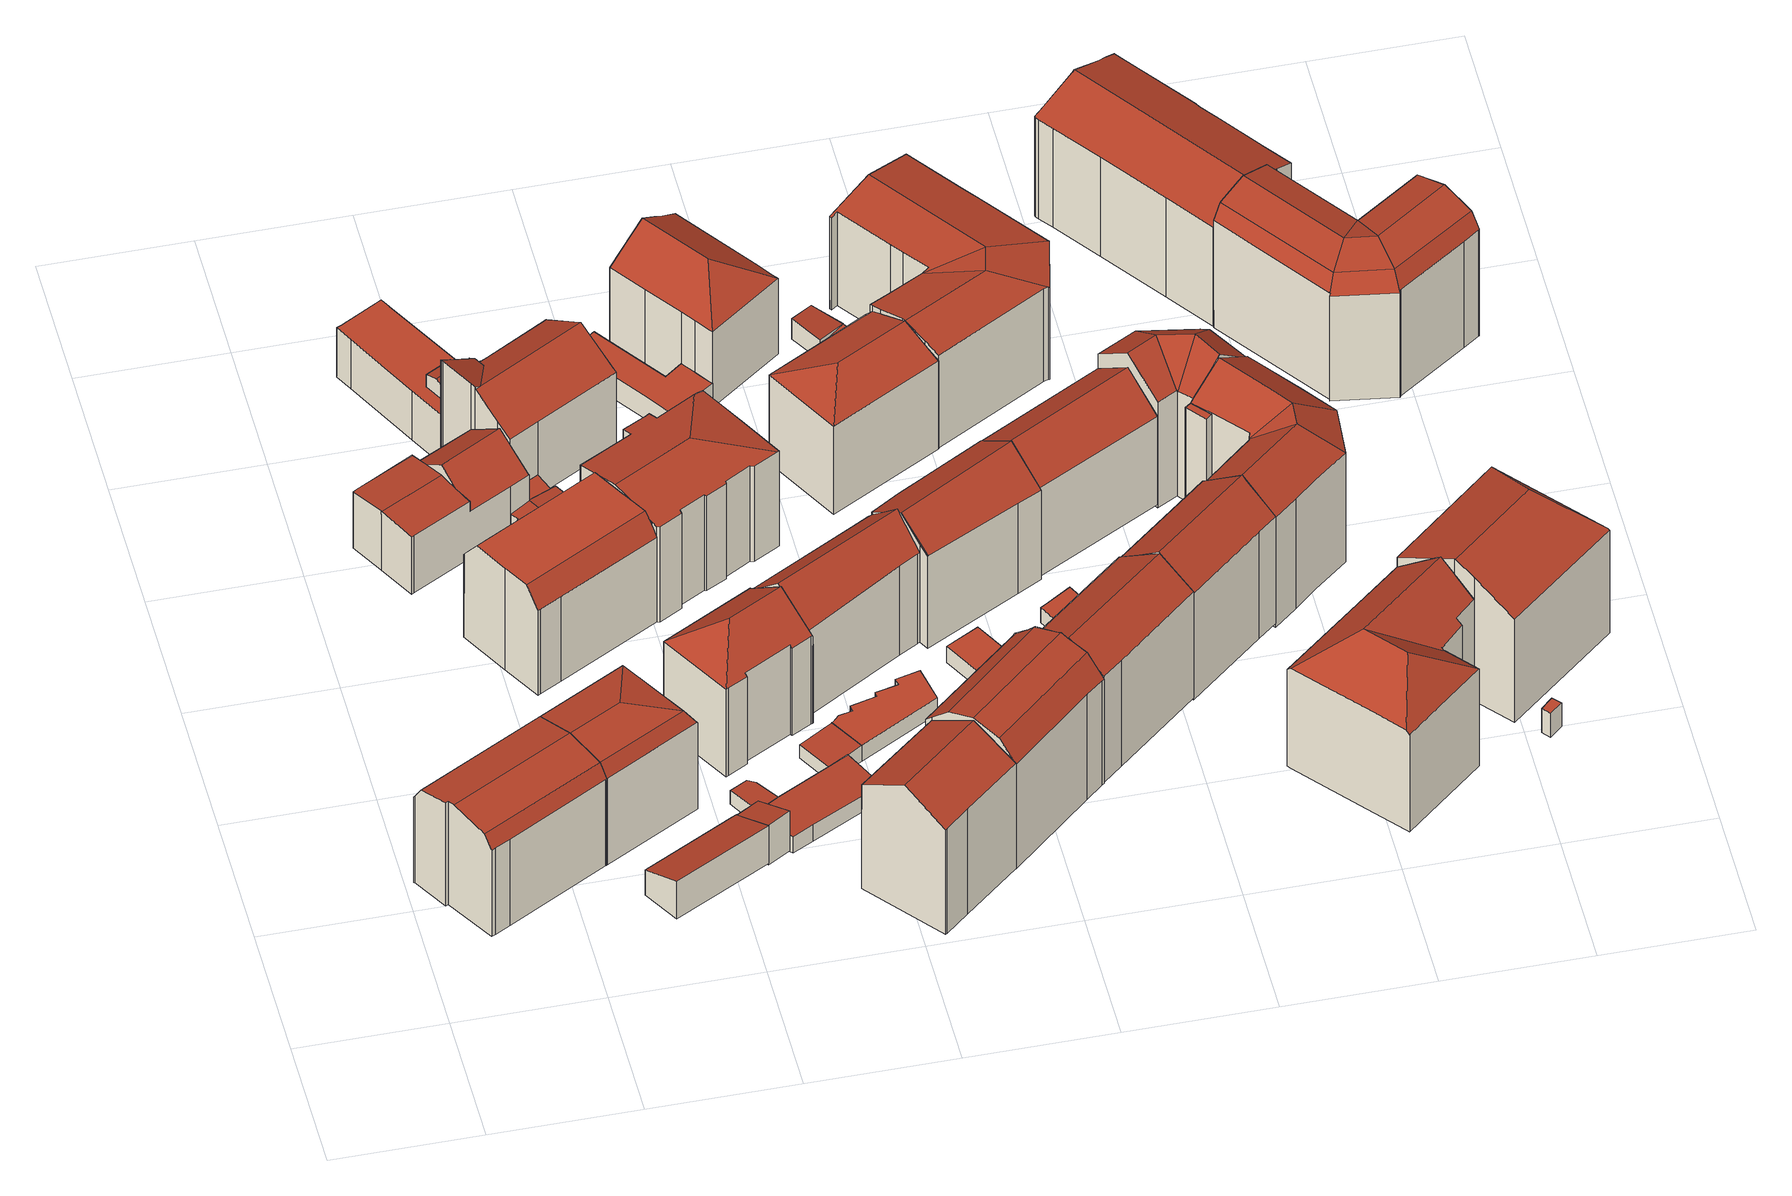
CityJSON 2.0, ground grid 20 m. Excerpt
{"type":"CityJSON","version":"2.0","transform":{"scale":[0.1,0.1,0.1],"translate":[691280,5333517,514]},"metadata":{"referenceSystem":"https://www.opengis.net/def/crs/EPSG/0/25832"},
"CityObjects":{
"building1":{"type":"Building","attributes":{"Gemeindeschluessel":"09162000","HoeheDach":"533.890","HoeheGrund":"515.871","Methode":"2000","NiedrigsteTraufeDesGebaeudes":"530.559","Geometrietyp2DReferenz":"3000","function":"31001_1000","roofType":"3100","measuredHeight":18.02,"storeysAboveGround":5},"geometry":[{"type":"MultiSurface","lod":"2","boundaries":[[[0,1,2,3]],[[4,5,6,7]],[[8,9,10,11]],[[12,13,14,15]],[[16,17,18,19]],[[20,21,22,23]],[[0,3,5,4]],[[24,25,17,16]],[[26,27,28,29,30]],[[31,32,33,34]],[[23,22,13,12]],[[1,26,30,2]],[[35,2,30,36]],[[37,38,6,5,3,2,35]],[[8,39,37,35,36,9]],[[21,40,29,28,33,32,18,17,25,41,14,13,22]],[[10,9,36,30,29,40]],[[19,18,32,31]],[[8,11,20,23,12,15,42,24,16,19,31,34,27,26,1,0,4,7,43,39]],[[15,14,41,42]],[[7,6,38,43]],[[34,33,28,27]],[[20,11,10,40,21]],[[42,41,25,24]],[[43,38,37,39]]],"semantics":{"surfaces":[{"type":"WallSurface"},{"type":"RoofSurface"},{"type":"GroundSurface"}],"values":[0,0,0,0,0,0,0,0,0,0,0,0,1,1,0,1,1,0,2,0,0,0,0,0,0]}}]},
"building2":{"type":"Building","attributes":{"Gemeindeschluessel":"09162000","HoeheDach":"533.919","HoeheGrund":"515.824","Methode":"2000","NiedrigsteTraufeDesGebaeudes":"530.720","Geometrietyp2DReferenz":"3000","function":"31001_1000","roofType":"3200","measuredHeight":18.09,"storeysAboveGround":5},"geometry":[{"type":"MultiSurface","lod":"2","boundaries":[[[44,28,29,45]],[[30,46,45,29]],[[47,48,49,50,51,52,53,54]],[[47,55,3,48]],[[44,56,52,51,28]],[[55,57,58,2,3]],[[55,47,54,59,57]],[[51,50,30,29,28]],[[49,48,3,2]],[[2,58,46,30]],[[50,49,2,30]],[[60,56,44,45,58,57,59]],[[60,59,54,53]],[[56,60,53,52]],[[58,45,46]]],"semantics":{"surfaces":[{"type":"RoofSurface"},{"type":"GroundSurface"},{"type":"WallSurface"}],"values":[0,0,1,2,2,0,2,2,2,0,2,0,2,2,0]}}]},
"building3":{"type":"Building","attributes":{"Gemeindeschluessel":"09162000","HoeheDach":"522.115","HoeheGrund":"515.587","Methode":"2000","NiedrigsteTraufeDesGebaeudes":"519.891","Geometrietyp2DReferenz":"3000","function":"31001_2000","roofType":"2100","measuredHeight":6.53,"storeysAboveGround":1},"geometry":[{"type":"MultiSurface","lod":"2","boundaries":[[[61,62,63,64]],[[63,62,65,66,67,68,69,70]],[[71,65,62,61]],[[72,66,65,71]],[[73,74,75,76,72,71,61,64]],[[73,70,69,74]],[[74,69,68,75]],[[76,67,66,72]],[[75,68,67,76]],[[64,63,70,73]]],"semantics":{"surfaces":[{"type":"WallSurface"},{"type":"RoofSurface"},{"type":"GroundSurface"}],"values":[0,1,0,0,2,0,0,0,0,0]}}]},
"building4":{"type":"Building","attributes":{"Gemeindeschluessel":"09162000","HoeheDach":"528.060","HoeheGrund":"515.853","Methode":"2000","NiedrigsteTraufeDesGebaeudes":"523.969","Geometrietyp2DReferenz":"3000","function":"31001_1000","roofType":"3100","measuredHeight":12.21,"storeysAboveGround":2},"geometry":[{"type":"MultiSurface","lod":"2","boundaries":[[[77,78,79,80]],[[81,82,83,84]],[[82,85,86,87,88,89,83]],[[90,91,92,93]],[[88,94,95,79,78,96,97]],[[89,97,96,98,84,83]],[[99,100,101,102]],[[82,81,103,85]],[[104,105,106]],[[99,102,103,81,84,98,77,80,107,90,93,108]],[[99,108,109,106,105,100]],[[93,92,109,108]],[[107,110,91,90]],[[98,96,78,77]],[[87,104,94,88]],[[103,102,101,86,85]],[[97,89,88]],[[107,80,79,95,110]],[[101,100,105,104,87,86]],[[104,106,109,92,91,110,95,94]]],"semantics":{"surfaces":[{"type":"WallSurface"},{"type":"RoofSurface"},{"type":"GroundSurface"}],"values":[0,0,1,0,1,0,0,0,0,2,0,0,0,0,0,0,0,0,1,1]}}]},
"building5":{"type":"Building","attributes":{"Gemeindeschluessel":"09162000","HoeheDach":"533.290","HoeheGrund":"515.757","Methode":"2000","NiedrigsteTraufeDesGebaeudes":"530.124","Geometrietyp2DReferenz":"3000","function":"31001_1000","roofType":"9999","measuredHeight":17.53,"storeysAboveGround":4},"geometry":[{"type":"MultiSurface","lod":"2","boundaries":[[[111,112,113,114]],[[115,116,117,118]],[[119,120,121,122]],[[123,124,125,126]],[[117,116,127,128,129,130,131]],[[114,113,132,133]],[[134,133,132,135,136]],[[137,118,117,131,138]],[[139,127,116,115]],[[126,125,112,111]],[[138,131,130,136,135,140]],[[141,142,124,123]],[[137,143,121,120,141,123,126,111,114,133,134,144,145,139,115,118]],[[119,122,146,140,135,132,113,112,125,124,142]],[[145,128,127,139]],[[144,134,136,130,129]],[[143,146,122,121]],[[144,129,128,145]],[[120,119,142,141]],[[146,143,137,138,140]]],"semantics":{"surfaces":[{"type":"WallSurface"},{"type":"RoofSurface"},{"type":"GroundSurface"}],"values":[0,0,0,0,1,0,0,0,0,0,1,0,2,1,0,0,0,0,0,0]}}]},
"building6":{"type":"Building","attributes":{"Gemeindeschluessel":"09162000","HoeheDach":"522.176","HoeheGrund":"515.279","Methode":"2000","NiedrigsteTraufeDesGebaeudes":"519.914","Geometrietyp2DReferenz":"3000","function":"31001_2000","roofType":"2100","measuredHeight":6.9,"storeysAboveGround":1},"geometry":[{"type":"MultiSurface","lod":"2","boundaries":[[[147,148,65,149]],[[65,148,150,151,66]],[[152,66,151,153]],[[153,151,150,154]],[[154,150,148,147]],[[152,153,154,147,149]],[[149,65,66,152]]],"semantics":{"surfaces":[{"type":"WallSurface"},{"type":"RoofSurface"},{"type":"GroundSurface"}],"values":[0,1,0,0,0,2,0]}}]},
"building7":{"type":"Building","attributes":{"Gemeindeschluessel":"09162000","HoeheDach":"525.490","HoeheGrund":"514.185","Methode":"2000","NiedrigsteTraufeDesGebaeudes":"522.680","Geometrietyp2DReferenz":"3000","function":"31001_9998","roofType":"1000","measuredHeight":11.3,"storeysAboveGround":2},"geometry":[{"type":"MultiSurface","lod":"2","boundaries":[[[155,156,157,158]],[[159,160,161,162]],[[163,164,156,155]],[[157,165,166,158]],[[167,168,169,170]],[[171,172,173,174]],[[157,156,164,171,174,159,162,175,176,177,168,167,178,179,180,181,165]],[[179,178,182,183]],[[159,174,173,184,160]],[[175,162,161,185,186]],[[163,187,188,172,171,164]],[[169,168,177,189]],[[190,181,180,191]],[[177,176,192,189]],[[182,178,167,170]],[[187,192,176,175,186,188]],[[184,185,161,160]],[[192,187,163,155,158,166,190,191,183,182,170,169,189]],[[173,172,188,186,185,184]],[[166,165,181,190]],[[191,180,179,183]]],"semantics":{"surfaces":[{"type":"WallSurface"},{"type":"RoofSurface"},{"type":"GroundSurface"}],"values":[0,0,0,0,0,0,1,0,0,0,0,0,0,0,0,0,1,2,1,0,0]}}]},
"building8":{"type":"Building","attributes":{"Gemeindeschluessel":"09162000","HoeheDach":"518.336","HoeheGrund":"515.635","Methode":"2000","NiedrigsteTraufeDesGebaeudes":"517.875","Geometrietyp2DReferenz":"3000","function":"31001_2463","roofType":"1000","measuredHeight":2.7,"storeysAboveGround":1},"geometry":[{"type":"MultiSurface","lod":"2","boundaries":[[[193,194,195,196,197]],[[198,197,196,199]],[[198,199,200,201,202]],[[200,195,194,201]],[[202,193,197,198]],[[199,196,195,200]],[[201,194,193,202]]],"semantics":{"surfaces":[{"type":"RoofSurface"},{"type":"WallSurface"},{"type":"GroundSurface"}],"values":[0,1,2,1,1,1,1]}}]},
"building9":{"type":"Building","attributes":{"Gemeindeschluessel":"09162000","HoeheDach":"519.553","HoeheGrund":"515.880","Methode":"1000","NiedrigsteTraufeDesGebaeudes":"519.066","Geometrietyp2DReferenz":"3000","function":"31001_2000","roofType":"1000","measuredHeight":3.67},"geometry":[{"type":"MultiSurface","lod":"2","boundaries":[[[203,204,205,206,207,208,209,210,211,212,213,214]],[[215,209,208,216]],[[217,211,210,218]],[[219,205,204,220]],[[93,213,212,221]],[[108,93,221,217,218,215,216,222,223,219,220,224]],[[216,208,207,222]],[[108,214,213,93]],[[222,207,206,223]],[[218,210,209,215]],[[223,206,205,219]],[[220,204,203,224]],[[221,212,211,217]],[[224,203,214,108]]],"semantics":{"surfaces":[{"type":"RoofSurface"},{"type":"WallSurface"},{"type":"GroundSurface"}],"values":[0,1,1,1,1,2,1,1,1,1,1,1,1,1]}}]},
"building10":{"type":"Building","attributes":{"Gemeindeschluessel":"09162000","HoeheDach":"518.525","HoeheGrund":"516.100","Methode":"2000","NiedrigsteTraufeDesGebaeudes":"517.534","Geometrietyp2DReferenz":"3000","function":"31001_2000","roofType":"2100","measuredHeight":2.42},"geometry":[{"type":"MultiSurface","lod":"2","boundaries":[[[225,226,227,228]],[[229,230,231,232]],[[229,228,227,230]],[[232,225,228,229]],[[231,226,225,232]],[[230,227,226,231]]],"semantics":{"surfaces":[{"type":"RoofSurface"},{"type":"GroundSurface"},{"type":"WallSurface"}],"values":[0,1,2,2,2,2]}}]},
"building11":{"type":"Building","attributes":{"Gemeindeschluessel":"09162000","HoeheDach":"519.497","HoeheGrund":"515.970","Methode":"1000","NiedrigsteTraufeDesGebaeudes":"519.026","Geometrietyp2DReferenz":"3000","function":"31001_9998","roofType":"1000","measuredHeight":3.53,"storeysAboveGround":1},"geometry":[{"type":"MultiSurface","lod":"2","boundaries":[[[233,234,235,236,237]],[[233,238,239,234]],[[240,237,236,241]],[[239,238,240,241,242]],[[233,237,240,238]],[[242,241,236,235]],[[234,239,242,235]]],"semantics":{"surfaces":[{"type":"GroundSurface"},{"type":"WallSurface"},{"type":"RoofSurface"}],"values":[0,1,1,2,1,1,1]}}]},
"building12":{"type":"Building","attributes":{"Gemeindeschluessel":"09162000","HoeheDach":"535.191","HoeheGrund":"515.702","Methode":"1000","NiedrigsteTraufeDesGebaeudes":"530.772","Geometrietyp2DReferenz":"3000","function":"31001_1000","roofType":"3200","measuredHeight":19.49,"storeysAboveGround":5},"geometry":[{"type":"MultiSurface","lod":"2","boundaries":[[[243,244,245,246,247]],[[243,248,249,250,251,252,253,254,255,256,244]],[[243,247,257,248]],[[258,259,260]],[[248,257,261,249]],[[252,262,263,253]],[[259,246,245,264,260]],[[254,258,260,255]],[[250,265,266,251]],[[251,266,262,252]],[[255,260,264,256]],[[256,264,245,244]],[[263,262,266,265,261,257,247,246,259,258]],[[253,263,258,254]],[[249,261,265,250]]],"semantics":{"surfaces":[{"type":"WallSurface"},{"type":"GroundSurface"},{"type":"RoofSurface"}],"values":[0,1,0,2,0,0,2,0,0,0,0,0,2,0,0]}}]},
"building13":{"type":"Building","attributes":{"Gemeindeschluessel":"09162000","HoeheDach":"518.317","HoeheGrund":"515.229","Methode":"2000","NiedrigsteTraufeDesGebaeudes":"517.936","Geometrietyp2DReferenz":"3000","function":"31001_2463","roofType":"1000","measuredHeight":3.09,"storeysAboveGround":1},"geometry":[{"type":"MultiSurface","lod":"2","boundaries":[[[267,194,268,269]],[[270,193,194,267]],[[269,268,271,272]],[[273,274,275,276,271,268,194,193]],[[277,275,274,278]],[[279,273,193,270]],[[278,274,273,279]],[[270,267,269,272,280,277,278,279]],[[280,276,275,277]],[[272,271,276,280]]],"semantics":{"surfaces":[{"type":"WallSurface"},{"type":"RoofSurface"},{"type":"GroundSurface"}],"values":[0,0,0,1,0,0,0,2,0,0]}}]},
"building14":{"type":"Building","attributes":{"Gemeindeschluessel":"09162000","HoeheDach":"532.101","HoeheGrund":"514.835","Methode":"2000","NiedrigsteTraufeDesGebaeudes":"522.660","Geometrietyp2DReferenz":"3000","function":"31001_9998","roofType":"3100","measuredHeight":17.27,"storeysAboveGround":3},"geometry":[{"type":"MultiSurface","lod":"2","boundaries":[[[281,282,283,284]],[[285,286,287,288,289,290,291]],[[292,288,293,294,295,296,297,298,299,300,301]],[[302,298,297,303]],[[303,297,296,304]],[[305,306,307,308,309,302,303,304,310,311,281,284,312,313,314,315]],[[285,291,305,315]],[[314,286,285,315]],[[309,299,298,302]],[[314,313,316,287,286]],[[307,301,300,308]],[[176,311,310,317]],[[281,311,176,318,319,282]],[[305,291,290,306]],[[176,317,320,321,318]],[[292,289,288]],[[308,300,299,309]],[[284,283,322,312]],[[287,316,322,283,282,319,323,293,288]],[[307,306,290,289,292,301]],[[323,294,293]],[[312,322,316,313]],[[310,304,296,295,320,317]],[[320,295,294,323,321]],[[321,323,319,318]]],"semantics":{"surfaces":[{"type":"WallSurface"},{"type":"RoofSurface"},{"type":"GroundSurface"}],"values":[0,1,1,0,0,2,0,0,0,0,0,0,0,0,1,0,0,0,1,0,0,0,0,0,0]}}]},
"building15":{"type":"Building","attributes":{"Gemeindeschluessel":"09162000","HoeheDach":"518.406","HoeheGrund":"515.650","Methode":"2000","NiedrigsteTraufeDesGebaeudes":"517.915","Geometrietyp2DReferenz":"3000","function":"31001_2463","roofType":"1000","measuredHeight":2.76},"geometry":[{"type":"MultiSurface","lod":"2","boundaries":[[[324,325,326,327,328,329]],[[325,330,331,326]],[[326,331,332,327]],[[327,332,333,328]],[[328,333,334,329]],[[329,334,335,324]],[[334,333,332,331,330,335]],[[324,335,330,325]]],"semantics":{"surfaces":[{"type":"GroundSurface"},{"type":"WallSurface"},{"type":"RoofSurface"}],"values":[0,1,1,1,1,1,2,1]}}]},
"building16":{"type":"Building","attributes":{"Gemeindeschluessel":"09162000","HoeheDach":"537.490","HoeheGrund":"515.724","Methode":"2000","NiedrigsteTraufeDesGebaeudes":"533.693","Geometrietyp2DReferenz":"3000","function":"31001_1000","roofType":"3100","measuredHeight":21.77,"storeysAboveGround":6},"geometry":[{"type":"MultiSurface","lod":"2","boundaries":[[[336,337,338,339,340]],[[341,342,343,344]],[[336,340,345,346]],[[342,347,337,336,346,348,349,343]],[[342,341,350,347]],[[347,350,338,337]],[[344,343,349,351,352]],[[341,344,352,339,338,350]],[[345,351,349,348,346]],[[345,340,339,352,351]]],"semantics":{"surfaces":[{"type":"WallSurface"},{"type":"GroundSurface"},{"type":"RoofSurface"}],"values":[0,0,0,1,0,0,0,2,0,2]}}]},
"building17":{"type":"Building","attributes":{"Gemeindeschluessel":"09162000","HoeheDach":"533.984","HoeheGrund":"515.830","Methode":"1000","NiedrigsteTraufeDesGebaeudes":"532.133","Geometrietyp2DReferenz":"3000","function":"31001_9998","roofType":"3200","measuredHeight":18.15,"storeysAboveGround":4},"geometry":[{"type":"MultiSurface","lod":"2","boundaries":[[[353,354,355,356]],[[357,358,359,360]],[[145,361,362,144]],[[363,134,364,365,366,133]],[[367,368,369,370,371,372,373,374,375,376,145,144,134,363,133,377,357,360,378,353,356,379,380,381,382,383,384,385]],[[144,362,364,134]],[[377,386,358,357]],[[133,366,386,377]],[[356,355,387,379]],[[374,388,389,375]],[[368,390,391,369]],[[392,393,394,383,382,381]],[[373,395,388,374]],[[366,365,396,397,387,355,354,398,359,358,386]],[[371,399,400,372]],[[387,397,392,381,380,379]],[[370,401,399,371]],[[375,389,402,376]],[[376,402,361,145]],[[368,367,385,403,404,390]],[[372,400,395,373]],[[360,359,398,378]],[[364,362,361,402,389,388,395,400,399,401,391,390,404,396,365]],[[378,398,354,353]],[[369,391,401,370]],[[404,403,405,394,393,392,397,396]],[[405,403,385,384,383,394]]],"semantics":{"surfaces":[{"type":"WallSurface"},{"type":"GroundSurface"},{"type":"RoofSurface"}],"values":[0,0,0,0,1,0,0,0,0,0,0,0,0,2,0,0,0,0,0,0,0,0,2,0,0,2,0]}}]},
"building18":{"type":"Building","attributes":{"Gemeindeschluessel":"09162000","HoeheDach":"519.350","HoeheGrund":"515.830","Methode":"2000","NiedrigsteTraufeDesGebaeudes":"518.209","Geometrietyp2DReferenz":"3000","function":"31001_2000","roofType":"2100","measuredHeight":3.52},"geometry":[{"type":"MultiSurface","lod":"2","boundaries":[[[379,406,407,356]],[[408,409,410,411]],[[381,412,406,379]],[[413,407,406,412,410,409]],[[408,411,381,379,356,353]],[[411,410,412,381]],[[353,413,409,408]],[[356,407,413,353]]],"semantics":{"surfaces":[{"type":"WallSurface"},{"type":"RoofSurface"},{"type":"GroundSurface"}],"values":[0,0,0,1,2,0,0,0]}}]},
"building19":{"type":"Building","attributes":{"Gemeindeschluessel":"09162000","HoeheDach":"518.410","HoeheGrund":"515.635","Methode":"2000","NiedrigsteTraufeDesGebaeudes":"518.410","Geometrietyp2DReferenz":"3000","function":"31001_2000","roofType":"1000","measuredHeight":2.77},"geometry":[{"type":"MultiSurface","lod":"2","boundaries":[[[332,414,415,416,417,418,419,420,421,422,423,331]],[[424,414,332,327]],[[425,423,422,426]],[[427,417,416,428]],[[429,420,419,430]],[[431,421,420,429]],[[430,419,418,432]],[[326,425,426,431,429,430,432,427,428,433,424,327]],[[432,418,417,427]],[[326,331,423,425]],[[426,422,421,431]],[[433,415,414,424]],[[327,332,331,326]],[[428,416,415,433]]],"semantics":{"surfaces":[{"type":"RoofSurface"},{"type":"WallSurface"},{"type":"GroundSurface"}],"values":[0,1,1,1,1,1,1,2,1,1,1,1,1,1]}}]},
"building20":{"type":"Building","attributes":{"Gemeindeschluessel":"09162000","HoeheDach":"535.322","HoeheGrund":"515.736","Methode":"2000","NiedrigsteTraufeDesGebaeudes":"529.277","Geometrietyp2DReferenz":"3000","function":"31001_1000","roofType":"3100","measuredHeight":19.59,"storeysAboveGround":5},"geometry":[{"type":"MultiSurface","lod":"2","boundaries":[[[434,435,243,244,256,436,437,438,439,440,441,442]],[[443,444,445,446,447,448,449,450]],[[441,451,452,442]],[[438,446,445,439]],[[435,453,454,243]],[[436,448,447,437]],[[455,452,451,456,444,443,454,453]],[[256,449,448,436]],[[455,434,442,452]],[[443,450,244,243,454]],[[440,456,451,441]],[[440,439,445,444,456]],[[434,455,453,435]],[[437,447,446,438]],[[244,450,449,256]]],"semantics":{"surfaces":[{"type":"GroundSurface"},{"type":"RoofSurface"},{"type":"WallSurface"}],"values":[0,1,2,2,2,2,1,2,2,2,2,2,2,2,2]}}]},
"building21":{"type":"Building","attributes":{"Gemeindeschluessel":"09162000","HoeheDach":"519.821","HoeheGrund":"515.870","Methode":"1000","NiedrigsteTraufeDesGebaeudes":"519.821","Geometrietyp2DReferenz":"3000","function":"31001_2000","roofType":"1000","measuredHeight":3.95},"geometry":[{"type":"MultiSurface","lod":"2","boundaries":[[[457,458,459,460,461,462]],[[463,464,465,466]],[[467,468,463,466]],[[469,470,471,472,467,466,465,473,461,460,459]],[[470,469,459,458,474,475]],[[471,470,475,476,477,472]],[[476,475,474,458,457,462,478,464,463,468,477]],[[472,477,468,467]],[[478,462,461,473,465,464]]],"semantics":{"surfaces":[{"type":"WallSurface"},{"type":"GroundSurface"},{"type":"RoofSurface"}],"values":[0,0,0,1,0,0,2,0,0]}}]},
"building22":{"type":"Building","attributes":{"Gemeindeschluessel":"09162000","HoeheDach":"537.863","HoeheGrund":"515.578","Methode":"2000","NiedrigsteTraufeDesGebaeudes":"533.325","Geometrietyp2DReferenz":"3000","function":"31001_1000","roofType":"3100","measuredHeight":22.29,"storeysAboveGround":6},"geometry":[{"type":"MultiSurface","lod":"2","boundaries":[[[479,480,481,482]],[[483,484,485,486]],[[487,488,489,490,491]],[[492,493,494,490,489]],[[495,496,497,498]],[[480,499,500,495,498,493,492,501,483,486,502,481]],[[486,485,503,502]],[[493,498,497,504,494]],[[500,505,496,495]],[[501,506,484,483]],[[491,490,494,504,507]],[[508,499,480,479]],[[499,508,505,500]],[[502,503,487,491,507,482,481]],[[508,479,482,507,504,497,496,505]],[[503,485,484,506,488,487]],[[501,492,489,488,506]]],"semantics":{"surfaces":[{"type":"WallSurface"},{"type":"RoofSurface"},{"type":"GroundSurface"}],"values":[0,0,1,0,0,2,0,0,0,0,1,0,0,0,1,1,0]}}]},
"building23":{"type":"Building","attributes":{"Gemeindeschluessel":"09162000","HoeheDach":"532.561","HoeheGrund":"515.710","Methode":"1000","NiedrigsteTraufeDesGebaeudes":"528.729","Geometrietyp2DReferenz":"3000","function":"31001_9998","roofType":"3200","measuredHeight":16.85,"storeysAboveGround":3},"geometry":[{"type":"MultiSurface","lod":"2","boundaries":[[[509,510,511,512,513,514,515,516]],[[517,513,512,518]],[[519,520,521,522]],[[523,524,520,519]],[[522,521,525,526]],[[527,528,529,530,531,532]],[[533,514,513,517]],[[528,527,532,523,519,522,526,534,535,533,517,518,536,537]],[[518,512,511,536]],[[532,531,524,523]],[[525,516,515,535,534,526]],[[510,509,529]],[[520,524,531,530,529,509,516,525,521]],[[537,510,529,528]],[[535,515,514,533]],[[536,511,510,537]]],"semantics":{"surfaces":[{"type":"RoofSurface"},{"type":"WallSurface"},{"type":"GroundSurface"}],"values":[0,1,1,1,1,1,1,2,1,1,1,0,0,1,1,1]}}]},
"building24":{"type":"Building","attributes":{"Gemeindeschluessel":"09162000","HoeheDach":"518.484","HoeheGrund":"515.710","Methode":"1000","NiedrigsteTraufeDesGebaeudes":"518.484","Geometrietyp2DReferenz":"3000","function":"31001_2000","roofType":"1000","measuredHeight":2.77},"geometry":[{"type":"MultiSurface","lod":"2","boundaries":[[[538,539,540,541]],[[539,542,543,540]],[[544,543,542,545]],[[541,540,543,544]],[[545,542,539,538]],[[541,544,545,538]]],"semantics":{"surfaces":[{"type":"WallSurface"},{"type":"RoofSurface"},{"type":"GroundSurface"}],"values":[0,1,0,0,0,2]}}]},
"building25":{"type":"Building","attributes":{"Gemeindeschluessel":"09162000","HoeheDach":"535.341","HoeheGrund":"515.738","Methode":"2000","NiedrigsteTraufeDesGebaeudes":"530.723","Geometrietyp2DReferenz":"3000","function":"31001_1000","roofType":"3100","measuredHeight":19.6,"storeysAboveGround":5},"geometry":[{"type":"MultiSurface","lod":"2","boundaries":[[[546,547,548,549]],[[550,440,439,551,546,549,552,553,554,555,556]],[[439,557,558,551]],[[439,440,559,560,557]],[[552,561,562,553]],[[555,563,564,556]],[[560,565,562,561,548,547,558,557]],[[549,548,561,552]],[[559,566,567,560]],[[550,566,559,440]],[[550,556,564,567,566]],[[554,568,563,555]],[[554,553,562,565,568]],[[567,564,563,568,565,560]],[[551,558,547,546]]],"semantics":{"surfaces":[{"type":"WallSurface"},{"type":"GroundSurface"},{"type":"RoofSurface"}],"values":[0,1,0,0,0,0,2,0,2,0,0,0,0,2,0]}}]},
"building26":{"type":"Building","attributes":{"Gemeindeschluessel":"09162000","HoeheDach":"533.361","HoeheGrund":"515.570","Methode":"1000","NiedrigsteTraufeDesGebaeudes":"530.828","Geometrietyp2DReferenz":"3000","function":"31001_9998","roofType":"3200","measuredHeight":17.79,"storeysAboveGround":4},"geometry":[{"type":"MultiSurface","lod":"2","boundaries":[[[569,570,571,572,573,574]],[[575,576,574,573]],[[571,570,577,578]],[[579,580,581]],[[582,583,584,585]],[[586,587,582,585,575,573,572,571,578]],[[580,569,574,576,584,583,581]],[[587,581,583,582]],[[577,570,569,580,579]],[[586,579,581,587]],[[586,578,577,579]],[[585,584,576,575]]],"semantics":{"surfaces":[{"type":"WallSurface"},{"type":"RoofSurface"},{"type":"GroundSurface"}],"values":[0,0,0,1,0,2,1,0,1,0,0,0]}}]},
"building27":{"type":"Building","attributes":{"Gemeindeschluessel":"09162000","HoeheDach":"537.694","HoeheGrund":"515.800","Methode":"2000","NiedrigsteTraufeDesGebaeudes":"533.536","Geometrietyp2DReferenz":"3000","function":"31001_1000","roofType":"3100","measuredHeight":21.89,"storeysAboveGround":6},"geometry":[{"type":"MultiSurface","lod":"2","boundaries":[[[588,589,590,591]],[[592,593,594,595,596,588,591,597,598,599,600,601]],[[602,603,604,601,600,599,598,605]],[[594,593,606,607,608,595]],[[596,609,589,588]],[[592,610,606,593]],[[606,610,604,603,607]],[[609,608,607,603,602,605,611,590,589]],[[590,611,605,598,597,591]],[[601,604,610,592]],[[595,608,609,596]]],"semantics":{"surfaces":[{"type":"WallSurface"},{"type":"GroundSurface"},{"type":"RoofSurface"}],"values":[0,1,0,0,0,0,2,2,0,0,0]}}]},
"building28":{"type":"Building","attributes":{"Gemeindeschluessel":"09162000","HoeheDach":"519.311","HoeheGrund":"515.820","Methode":"2000","NiedrigsteTraufeDesGebaeudes":"518.407","Geometrietyp2DReferenz":"3000","function":"31001_2000","roofType":"1000","measuredHeight":3.49},"geometry":[{"type":"MultiSurface","lod":"2","boundaries":[[[612,613,614,615,616,617,618,619]],[[620,621,622,623,624,625,626,627,628,629,630]],[[628,631,618,629]],[[627,632,631,628]],[[630,617,616,620]],[[615,614,622,621,620,616]],[[633,618,631,632,634]],[[626,634,632,627]],[[629,618,617,630]],[[622,614,613,623]],[[625,624,623,613,612,619,633,634,626]],[[618,633,619]]],"semantics":{"surfaces":[{"type":"RoofSurface"},{"type":"GroundSurface"},{"type":"WallSurface"}],"values":[0,1,2,2,2,2,0,2,2,2,2,2]}}]},
"building29":{"type":"Building","attributes":{"Gemeindeschluessel":"09162000","HoeheDach":"518.411","HoeheGrund":"515.750","Methode":"1000","NiedrigsteTraufeDesGebaeudes":"518.411","Geometrietyp2DReferenz":"3000","function":"31001_2000","roofType":"1000","measuredHeight":2.66},"geometry":[{"type":"MultiSurface","lod":"2","boundaries":[[[635,636,637,638]],[[639,640,636,635]],[[638,641,642,643,639,635]],[[644,645,640,639,643,642]],[[646,637,636,640,645,644]],[[641,646,644,642]],[[638,637,646,641]]],"semantics":{"surfaces":[{"type":"WallSurface"},{"type":"GroundSurface"},{"type":"RoofSurface"}],"values":[0,0,1,0,2,0,0]}}]},
"building30":{"type":"Building","attributes":{"Gemeindeschluessel":"09162000","HoeheDach":"518.143","HoeheGrund":"515.750","Methode":"1000","NiedrigsteTraufeDesGebaeudes":"518.143","Geometrietyp2DReferenz":"3000","function":"51009_1610","roofType":"1000","measuredHeight":2.39},"geometry":[{"type":"MultiSurface","lod":"2","boundaries":[[[647,648,638,635,649,650,651]],[[652,653,651,650,649,654]],[[655,656,653,652,654,657,658]],[[638,658,657,635]],[[648,655,658,638]],[[635,657,654,649]],[[648,647,651,653,656,655]]],"semantics":{"surfaces":[{"type":"GroundSurface"},{"type":"WallSurface"},{"type":"RoofSurface"}],"values":[0,1,2,1,1,1,1]}}]},
"building31":{"type":"Building","attributes":{"Gemeindeschluessel":"09162000","HoeheDach":"535.289","HoeheGrund":"515.777","Methode":"2000","NiedrigsteTraufeDesGebaeudes":"530.845","Geometrietyp2DReferenz":"3000","function":"31001_1000","roofType":"3100","measuredHeight":19.51,"storeysAboveGround":5},"geometry":[{"type":"MultiSurface","lod":"2","boundaries":[[[659,660,661,662]],[[663,662,661,664]],[[664,661,660,665,666]],[[667,668,659,662,663]],[[666,665,668,667]],[[668,665,660,659]],[[664,666,667,663]]],"semantics":{"surfaces":[{"type":"RoofSurface"},{"type":"WallSurface"},{"type":"GroundSurface"}],"values":[0,1,1,1,1,0,2]}}]},
"building32":{"type":"Building","attributes":{"Gemeindeschluessel":"09162000","HoeheDach":"533.539","HoeheGrund":"515.753","Methode":"1000","NiedrigsteTraufeDesGebaeudes":"531.691","Geometrietyp2DReferenz":"3000","function":"31001_9998","roofType":"3100","measuredHeight":17.79,"storeysAboveGround":4},"geometry":[{"type":"MultiSurface","lod":"2","boundaries":[[[669,670,671,672,673,674,675,676]],[[677,678,679,680]],[[669,676,623,681]],[[682,679,678,683,673,672,684]],[[685,686,687,688,674,689,690,691,692]],[[682,693,680,679]],[[683,694,695,689,673]],[[696,692,691,697]],[[698,695,694,699]],[[685,692,696,700]],[[677,680,693,701,702,703,681,623,622,704,705,706,700,696,697,707,708,709,710,711,698,699]],[[711,712,695,698]],[[704,622,675,674,688]],[[708,713,714,709]],[[709,714,715,710]],[[706,686,685,700]],[[705,687,686,706]],[[691,690,713,708,707,697]],[[712,715,714,713,690,689,695]],[[702,671,670,703]],[[693,682,684,701]],[[688,687,705,704]],[[712,711,710,715]],[[702,701,684,672,671]],[[703,670,669,681]],[[673,689,674]],[[677,699,694,683,678]],[[623,676,675,622]]],"semantics":{"surfaces":[{"type":"RoofSurface"},{"type":"WallSurface"},{"type":"GroundSurface"}],"values":[0,1,1,0,0,1,0,1,1,1,2,1,1,1,1,1,1,1,0,1,1,1,1,1,1,0,1,1]}}]},
"building33":{"type":"Building","attributes":{"Gemeindeschluessel":"09162000","HoeheDach":"537.758","HoeheGrund":"515.360","Methode":"2000","NiedrigsteTraufeDesGebaeudes":"533.267","Geometrietyp2DReferenz":"3000","function":"31001_1000","roofType":"3100","measuredHeight":22.4,"storeysAboveGround":6},"geometry":[{"type":"MultiSurface","lod":"2","boundaries":[[[716,717,718,719,720,721,722,723,724]],[[724,725,726,716]],[[727,728,729,730,731,732]],[[733,726,725,728,727]],[[720,731,730,721]],[[728,725,724,723,722,729]],[[721,730,729,722]],[[718,717,733,727,732,719]],[[719,732,731,720]],[[716,726,733,717]]],"semantics":{"surfaces":[{"type":"GroundSurface"},{"type":"WallSurface"},{"type":"RoofSurface"}],"values":[0,1,2,2,1,1,1,1,1,1]}}]},
"building34":{"type":"Building","attributes":{"Gemeindeschluessel":"09162000","HoeheDach":"533.567","HoeheGrund":"515.100","Methode":"3100","NiedrigsteTraufeDesGebaeudes":"533.567","Geometrietyp2DReferenz":"3000","function":"31001_2000","roofType":"1000","measuredHeight":18.47},"geometry":[{"type":"MultiSurface","lod":"2","boundaries":[[[734,735,736,737]],[[738,739,734,737]],[[740,741,736,735]],[[739,740,735,734]],[[741,738,737,736]],[[738,741,740,739]]],"semantics":{"surfaces":[{"type":"GroundSurface"},{"type":"WallSurface"},{"type":"RoofSurface"}],"values":[0,1,1,1,1,2]}}]},
"building35":{"type":"Building","attributes":{"Gemeindeschluessel":"09162000","HoeheDach":"536.840","HoeheGrund":"514.380","Methode":"2000","NiedrigsteTraufeDesGebaeudes":"531.089","Geometrietyp2DReferenz":"3000","function":"31001_1000","roofType":"3200","measuredHeight":22.46,"storeysAboveGround":5},"geometry":[{"type":"MultiSurface","lod":"2","boundaries":[[[742,743,744,745,746,747]],[[748,749,750,751]],[[752,753,754,755,756]],[[757,758,754,753]],[[759,760,749,748]],[[756,755,761,762,763,764,765,766]],[[751,750,745,744]],[[754,758,767,768,755]],[[769,770,771,772,757,753,752,756,766,773]],[[768,747,746,745,750,749,760,762,761,755]],[[751,744,743,742,774,775,776,772,771,770,769,773,777,778,779,780,759,748]],[[766,765,764,778,777,773]],[[760,759,780,779,778,764,763,762]],[[772,776,758,757]],[[768,767,758,776,775,774,742,747]]],"semantics":{"surfaces":[{"type":"WallSurface"},{"type":"RoofSurface"},{"type":"GroundSurface"}],"values":[0,0,1,1,0,1,0,1,0,1,2,0,0,0,0]}}]},
"building36":{"type":"Building","attributes":{"Gemeindeschluessel":"09162000","HoeheDach":"537.750","HoeheGrund":"515.178","Methode":"2000","NiedrigsteTraufeDesGebaeudes":"533.298","Geometrietyp2DReferenz":"3000","function":"31001_1000","roofType":"3100","measuredHeight":22.57,"storeysAboveGround":6},"geometry":[{"type":"MultiSurface","lod":"2","boundaries":[[[781,782,783,784,785]],[[786,787,788,789]],[[784,790,787,785]],[[791,792,793,790]],[[794,793,792,795]],[[784,783,796,791,790]],[[797,798,799,794,795]],[[787,786,781,785]],[[800,796,783,782]],[[797,800,782,781,786,789,798]],[[794,799,801,793]],[[799,798,789,788,801]],[[800,797,795,792,791,796]],[[790,793,801,788,787]]],"semantics":{"surfaces":[{"type":"WallSurface"},{"type":"RoofSurface"},{"type":"GroundSurface"}],"values":[0,0,1,1,1,1,0,0,0,2,1,0,0,1]}}]},
"building37":{"type":"Building","attributes":{"Gemeindeschluessel":"09162000","HoeheDach":"537.410","HoeheGrund":"514.730","Methode":"2000","NiedrigsteTraufeDesGebaeudes":"533.615","Geometrietyp2DReferenz":"3000","function":"31001_1000","roofType":"3100","measuredHeight":22.68,"storeysAboveGround":6},"geometry":[{"type":"MultiSurface","lod":"2","boundaries":[[[802,741,803,804]],[[805,806,807,808,729,809]],[[808,810,811,812,813,814,815,729]],[[809,729,815,816]],[[803,817,818,819,820,804]],[[811,821,812]],[[822,821,823,824,818,817]],[[825,826,807,806]],[[827,828,829,830]],[[816,815,814,831]],[[807,826,832,833,811,810,808]],[[825,834,835,833,832,826]],[[829,828,812,821,822,817,803,741]],[[830,829,741,802]],[[835,834,825,806,805,809,816,831,836,837,827,830,802,804,820,819,838,839]],[[814,813,812,828,827,837,836,831]],[[833,823,821,811]],[[824,823,839,838,819,818]],[[839,823,833,835]]],"semantics":{"surfaces":[{"type":"WallSurface"},{"type":"RoofSurface"},{"type":"GroundSurface"}],"values":[0,0,1,0,0,1,1,0,0,0,1,0,1,0,2,0,1,0,0]}}]},
"building38":{"type":"Building","attributes":{"Gemeindeschluessel":"09162000","HoeheDach":"519.817","HoeheGrund":"515.710","Methode":"1000","NiedrigsteTraufeDesGebaeudes":"519.817","Geometrietyp2DReferenz":"3000","function":"31001_2000","roofType":"1000","measuredHeight":4.11},"geometry":[{"type":"MultiSurface","lod":"2","boundaries":[[[840,841,842,843]],[[840,843,844,845]],[[844,846,847,845]],[[847,846,842,841]],[[843,842,846,844]],[[845,847,841,840]]],"semantics":{"surfaces":[{"type":"WallSurface"},{"type":"GroundSurface"},{"type":"RoofSurface"}],"values":[0,1,0,2,0,0]}}]},
"building39":{"type":"Building","attributes":{"Gemeindeschluessel":"09162000","HoeheDach":"535.362","HoeheGrund":"515.610","Methode":"1000","NiedrigsteTraufeDesGebaeudes":"532.672","Geometrietyp2DReferenz":"3000","function":"31001_1000","roofType":"3100","measuredHeight":19.75,"storeysAboveGround":4},"geometry":[{"type":"MultiSurface","lod":"2","boundaries":[[[848,849,850,851,852,853]],[[854,855,856,857,858,859,860,861,862,863,864,865,849,848,866,867]],[[868,869,870,871]],[[871,870,872,873]],[[874,875,876,877]],[[878,879,860,859,858,880]],[[873,872,881,882]],[[883,854,867,884]],[[885,861,860,879]],[[886,887,869,868]],[[884,867,866,888]],[[889,864,863,890]],[[891,856,855,892]],[[892,855,854,883]],[[893,894,895,896]],[[880,858,857,897]],[[898,899,900,901]],[[882,881,894,893]],[[865,900,899,876,875,895,894,881,872,870,869,887,850,849]],[[851,850,887,886]],[[898,901,902,889,890,903,885,879,878,880,897,891,892,883,884,888,853,852,851,886,868,871,873,882,893,896,874,877]],[[896,895,875,874]],[[888,866,848,853]],[[897,857,856,891]],[[877,876,899,898]],[[889,902,901,900,865,864]],[[885,903,890,863,862,861]]],"semantics":{"surfaces":[{"type":"WallSurface"},{"type":"RoofSurface"},{"type":"GroundSurface"}],"values":[0,1,0,0,0,0,0,0,0,0,0,0,0,0,0,0,0,0,1,0,2,0,0,0,0,0,0]}}]},
"building40":{"type":"Building","attributes":{"Gemeindeschluessel":"09162000","HoeheDach":"537.820","HoeheGrund":"515.024","Methode":"2000","NiedrigsteTraufeDesGebaeudes":"532.745","Geometrietyp2DReferenz":"3000","function":"31001_1000","roofType":"3200","measuredHeight":22.8,"storeysAboveGround":4},"geometry":[{"type":"MultiSurface","lod":"2","boundaries":[[[904,905,906,907,908]],[[909,910,911,912]],[[909,912,913,906,905,914]],[[910,915,916,917,918,919,911]],[[916,915,914,905,904]],[[913,912,911,919,907]],[[904,908,918,917,916]],[[910,909,914,915]],[[919,918,908,907]],[[913,907,906]]],"semantics":{"surfaces":[{"type":"RoofSurface"},{"type":"WallSurface"},{"type":"GroundSurface"}],"values":[0,1,0,2,1,1,1,1,1,0]}}]},
"building41":{"type":"Building","attributes":{"Gemeindeschluessel":"09162000","HoeheDach":"537.350","HoeheGrund":"515.390","Methode":"2000","NiedrigsteTraufeDesGebaeudes":"533.520","Geometrietyp2DReferenz":"3000","function":"31001_1000","roofType":"3400","measuredHeight":21.96,"storeysAboveGround":6},"geometry":[{"type":"MultiSurface","lod":"2","boundaries":[[[920,921,922,923,924,925,926,927,928,929,930,931,932,933,934,935]],[[926,936,937,927]],[[938,939,940,941]],[[927,937,942,928]],[[923,922,943,944,945]],[[946,947,948,949,950,951,952]],[[952,951,953,954]],[[920,935,955,938,941]],[[921,920,941,940,956]],[[933,946,957,934]],[[930,949,948,931]],[[921,956,943,922]],[[958,925,924,959]],[[939,960,944,943,956,940]],[[928,942,961,953,951,950,929]],[[924,923,945,962,959]],[[954,963,960]],[[936,964,963,961,942,937]],[[963,954,953,961]],[[936,926,925,958,964]],[[929,950,949,930]],[[932,947,946,933]],[[946,952,939,938,955,957]],[[962,945,944,960,963]],[[934,957,955,935]],[[958,959,962,963,964]],[[931,948,947,932]],[[952,954,960,939]]],"semantics":{"surfaces":[{"type":"GroundSurface"},{"type":"WallSurface"},{"type":"RoofSurface"}],"values":[0,1,2,1,1,2,2,1,1,1,1,1,1,2,1,1,2,2,2,1,1,1,2,2,1,2,1,2]}}]}
},
"vertices":[
[246,209,19],[240,219,19],[240,219,188],[246,209,168],[244,208,19],[244,208,168],[107,133,168],[107,133,19],[41,186,19],[41,186,197],[37,184,197],[37,184,19],[15,237,19],[15,237,166],[35,248,166],[35,248,19],[147,307,19],[147,307,168],[146,308,166],[146,308,19],[9,232,19],[9,232,168],[8,233,166],[8,233,19],[42,250,19],[42,250,168],[213,267,19],[180,325,19],[180,325,168],[186,314,188],[213,267,199],[178,326,19],[178,326,166],[179,324,168],[179,324,19],[74,129,188],[46,176,199],[80,119,168],[86,122,168],[80,119,19],[15,222,188],[41,251,166],[41,251,19],[86,122,19],
[310,395,168],[305,378,188],[284,305,199],[247,210,18],[246,209,18],[240,219,18],[213,267,18],[180,325,18],[310,395,18],[347,332,18],[377,280,18],[247,210,168],[310,395,167],[376,280,168],[360,284,188],[377,280,167],[347,332,167],
[441,170,16],[441,170,81],[309,101,81],[309,101,16],[441,171,81],[412,219,59],[412,220,59],[406,217,59],[287,154,59],[281,151,59],[441,171,16],[412,219,16],[281,151,16],[287,154,16],[406,217,16],[412,220,16],
[238,900,19],[238,900,106],[259,864,138],[259,864,19],[66,818,19],[66,818,116],[69,820,116],[69,820,19],[91,773,122],[92,770,123],[177,815,123],[164,840,119],[151,863,117],[286,815,19],[286,815,101],[287,814,100],[287,814,19],[177,815,141],[261,861,141],[235,906,101],[151,863,100],[235,906,19],[121,725,19],[121,725,117],[118,723,117],[118,723,19],[91,773,19],[190,791,119],[202,768,117],[202,768,100],[270,844,19],[260,799,19],[260,799,100],[270,844,126],
[300,686,18],[300,686,190],[322,698,190],[322,698,18],[233,519,18],[233,519,164],[230,517,164],[230,517,18],[197,653,164],[197,653,18],[168,638,18],[168,638,162],[263,674,18],[263,674,181],[296,692,180],[296,692,18],[263,535,164],[401,610,164],[397,618,177],[391,629,193],[220,536,193],[345,710,190],[345,710,18],[372,662,18],[346,709,193],[372,662,193],[201,570,18],[201,570,193],[263,535,18],[176,616,193],[257,684,18],[257,684,166],[164,637,18],[397,618,18],[401,610,18],[164,637,161],
[472,189,13],[472,189,82],[441,171,13],[443,237,59],[441,236,59],[412,219,13],[441,236,13],[443,237,13],
[216,958,2],[216,958,87],[208,954,87],[208,954,2],[201,1005,87],[201,1005,108],[236,1024,108],[236,1024,87],[249,977,2],[249,977,87],[183,1002,87],[183,1002,2],[188,1152,87],[275,991,87],[275,991,2],[188,1152,2],[244,985,87],[244,985,108],[219,971,108],[219,971,87],[252,993,87],[259,997,87],[265,986,87],[181,1165,87],[124,1133,87],[117,1130,87],[129,1106,87],[181,1165,2],[124,1133,2],[210,988,115],[244,1007,115],[252,993,109],[243,988,2],[243,988,109],[265,986,2],[129,1106,2],[117,1130,2],[259,997,2],
[443,237,43],[472,254,43],[452,288,40],[442,295,39],[418,282,39],[418,282,16],[442,295,16],[452,288,16],[472,254,16],[443,237,16],
[267,789,53],[263,779,52],[300,713,52],[315,710,53],[293,698,51],[296,692,51],[300,686,51],[322,698,53],[345,710,56],[333,733,56],[287,814,56],[260,799,53],[300,686,19],[296,692,19],[345,710,19],[322,698,19],[300,713,19],[263,779,19],[333,733,19],[293,698,19],[315,710,19],[267,789,19],
[286,815,35],[326,837,35],[310,866,45],[270,844,45],[270,844,21],[310,866,21],[326,837,21],[286,815,21],
[333,733,20],[287,814,20],[286,815,20],[326,837,20],[372,754,20],[333,733,55],[287,814,55],[372,754,50],[326,837,50],[286,815,55],
[548,395,17],[492,493,17],[492,493,168],[520,445,212],[548,395,168],[546,395,17],[519,380,17],[517,383,17],[452,348,17],[454,344,17],[427,330,17],[424,328,17],[368,427,17],[492,494,17],[546,395,168],[424,328,168],[445,405,212],[368,427,168],[519,380,168],[454,344,168],[427,330,168],[492,494,168],[517,383,171],[452,348,171],
[472,254,12],[546,293,43],[546,293,12],[443,237,12],[572,307,43],[572,307,12],[472,189,40],[475,185,40],[503,200,40],[602,250,39],[503,200,12],[475,185,12],[472,189,12],[602,250,12],
[265,986,8],[265,986,135],[275,991,135],[275,991,8],[310,866,136],[423,929,136],[391,984,176],[246,903,176],[239,899,176],[259,864,150],[270,844,136],[239,899,181],[265,967,146],[257,982,146],[249,978,152],[249,977,152],[216,958,175],[208,954,181],[210,952,181],[235,906,181],[238,900,181],[208,954,8],[216,958,8],[249,977,8],[270,844,8],[259,864,8],[238,900,8],[235,906,8],[210,952,8],[243,988,8],[259,997,8],[360,1039,8],[390,988,8],[423,929,8],[310,866,8],[390,988,173],[243,988,87],[265,987,87],[265,987,135],[249,978,87],[257,982,87],[360,1039,135],[257,982,135],
[519,341,16],[564,364,16],[565,365,16],[592,318,16],[572,307,16],[546,293,16],[564,364,44],[565,365,44],[592,318,44],[572,307,42],[546,293,39],[519,341,39],
[542,101,17],[625,0,17],[625,0,198],[585,50,235],[542,101,197],[659,29,198],[659,29,17],[735,93,17],[735,93,198],[544,102,197],[544,102,17],[627,1,17],[574,127,17],[651,190,17],[627,1,198],[651,190,198],[693,142,235],
[430,801,18],[430,801,182],[436,805,182],[436,805,18],[372,754,18],[372,754,185],[406,772,185],[406,772,18],[401,610,182],[397,618,184],[364,676,18],[372,662,196],[364,676,200],[345,710,191],[575,704,18],[541,686,18],[536,687,18],[501,667,18],[501,664,18],[473,649,18],[470,650,18],[435,631,18],[436,626,18],[405,609,18],[333,733,18],[399,785,18],[443,792,18],[497,822,18],[502,825,18],[509,829,18],[510,829,18],[542,770,18],[577,705,18],[333,733,185],[443,792,185],[435,631,183],[436,626,182],[541,686,182],[536,687,183],[502,825,184],[509,829,182],[510,829,181],[470,650,183],[471,734,200],[497,822,185],[399,785,182],[501,664,182],[473,649,182],[501,667,183],[405,609,182],[577,705,182],[575,704,182],[542,770,182],
[443,792,54],[436,805,48],[423,815,18],[423,815,42],[487,849,42],[487,849,18],[502,825,53],[430,801,48],
[701,378,44],[691,429,44],[658,421,44],[660,411,44],[629,404,44],[629,397,44],[594,388,44],[595,379,44],[576,375,44],[567,366,44],[701,378,16],[567,366,16],[576,375,16],[660,411,16],[658,421,16],[594,388,16],[629,397,16],[595,379,16],[629,404,16],[691,429,16],
[543,407,17],[549,396,17],[493,494,17],[638,573,17],[662,586,17],[667,588,17],[708,504,17],[704,502,17],[679,488,17],[517,450,213],[689,544,213],[667,588,165],[662,586,165],[638,573,165],[493,494,165],[492,494,165],[492,493,165],[704,502,171],[679,488,171],[549,396,153],[548,395,153],[543,407,165],[708,504,171],
[549,964,58],[552,960,58],[552,960,19],[549,964,19],[535,984,19],[535,984,58],[498,985,58],[522,1003,58],[522,1003,19],[498,985,19],[430,1081,19],[430,1081,58],[528,944,19],[492,919,19],[464,960,19],[396,1057,19],[523,1001,19],[528,944,58],[492,919,58],[464,960,58],[396,1057,58],[523,1001,58],
[645,198,193],[645,198,16],[651,190,16],[651,190,203],[870,211,16],[870,211,196],[847,192,197],[847,192,16],[718,113,227],[857,234,227],[836,256,236],[831,263,239],[693,142,239],[836,256,16],[828,266,16],[828,266,237],[785,315,16],[785,315,198],[798,299,217],[798,299,16],[759,293,16],[780,311,16],[874,214,16],[735,93,16],[735,93,196],[805,292,227],[780,311,197],[874,214,196],[668,171,227],[759,293,197],
[566,1047,186],[651,1033,147],[645,1040,148],[633,1060,147],[553,1172,147],[534,1157,162],[521,1148,172],[503,1135,186],[553,1172,17],[633,1060,17],[487,1051,17],[487,1051,147],[454,1098,147],[454,1098,17],[522,1003,17],[522,1003,147],[471,1111,161],[471,1111,17],[549,964,17],[552,960,17],[552,960,147],[549,964,147],[535,984,147],[535,984,17],[534,1157,17],[503,1135,17],[521,1148,17],[645,1040,17],[651,1033,17],
[760,410,17],[760,410,45],[732,462,45],[732,462,17],[804,435,45],[777,486,45],[777,486,17],[804,435,17],
[708,616,17],[708,616,167],[745,636,168],[745,636,17],[715,491,17],[670,590,17],[791,661,17],[825,680,17],[876,581,17],[878,577,17],[845,560,17],[667,588,170],[670,590,170],[708,504,187],[692,536,213],[791,661,169],[825,680,169],[878,577,171],[845,560,172],[852,628,213],[715,491,176],[716,492,176],[876,581,174],
[776,880,194],[794,849,178],[794,849,16],[776,880,16],[773,885,16],[773,885,191],[754,917,16],[754,917,175],[806,828,168],[806,828,16],[655,746,168],[679,827,194],[598,851,168],[737,926,16],[737,926,169],[746,931,168],[746,931,16],[655,746,16],[598,851,16],
[798,299,18],[798,299,195],[826,323,195],[826,323,18],[900,236,18],[874,214,18],[838,254,18],[836,256,18],[828,266,18],[940,419,18],[941,419,18],[970,385,18],[980,373,18],[1014,333,18],[970,385,226],[980,373,237],[1014,333,201],[941,419,195],[874,214,201],[838,254,237],[836,256,235],[828,266,226],[900,236,201],[940,419,195],
[707,996,44],[744,934,44],[770,947,45],[766,953,45],[756,969,45],[770,978,46],[734,1037,46],[699,1010,44],[756,969,18],[766,953,18],[770,947,18],[744,934,18],[707,996,18],[699,1010,18],[673,1054,18],[703,1078,18],[734,1038,18],[734,1037,18],[770,978,18],[734,1038,46],[703,1078,46],[699,1010,53],[673,1054,53],
[917,502,18],[917,502,44],[888,482,44],[888,482,18],[903,530,18],[903,530,44],[874,474,18],[860,503,18],[871,510,18],[860,503,44],[871,510,44],[874,474,44],
[961,477,18],[917,447,18],[973,541,18],[1001,505,18],[1002,504,18],[1001,505,41],[1002,504,41],[973,541,41],[917,447,41],[961,477,41],[917,502,41],[888,482,41],
[852,629,213],[1020,721,213],[994,772,168],[825,680,168],[825,680,18],[994,772,18],[1046,672,170],[1046,672,18],[876,581,18],[876,581,171],
[746,931,178],[754,918,182],[773,885,194],[776,880,195],[892,943,195],[819,973,177],[770,947,177],[744,934,177],[964,914,18],[964,914,178],[958,912,178],[958,912,18],[746,931,18],[806,828,178],[965,914,177],[794,849,185],[740,1098,180],[791,1028,180],[803,1012,180],[828,978,180],[901,983,195],[789,1138,195],[730,1095,177],[732,1092,177],[806,828,18],[966,914,177],[983,993,177],[732,1092,18],[730,1095,18],[983,993,18],[966,914,18],[740,1098,18],[794,849,18],[773,885,18],[754,918,18],[828,978,18],[803,1012,18],[791,1028,18],[788,1137,18],[846,1179,18],[899,1106,18],[911,1090,18],[981,994,18],[981,994,178],[846,1179,178],[899,1106,178],[911,1090,178],
[1116,420,14],[1014,333,14],[980,374,14],[941,419,14],[1044,505,14],[1070,527,14],[1074,522,14],[1109,482,14],[1142,441,14],[1142,441,198],[1116,420,198],[980,374,238],[1109,482,238],[1074,522,198],[1070,527,193],[1044,505,193],[941,419,193],[1014,333,198],
[1098,628,11],[1077,654,11],[1085,660,11],[1106,635,11],[1106,635,196],[1098,628,196],[1077,654,196],[1085,660,196],
[1295,197,4],[1296,197,4],[1328,227,4],[1328,227,176],[1296,197,174],[1295,197,174],[1350,259,4],[1350,259,185],[1322,234,183],[1322,234,4],[1188,102,177],[1220,64,177],[1240,145,228],[1197,197,228],[1106,200,177],[1223,60,171],[1332,153,171],[1331,282,4],[1331,282,210],[1255,246,228],[1317,298,228],[1313,302,224],[1274,349,171],[1212,297,171],[1102,205,171],[1298,194,171],[1297,194,171],[1106,200,4],[1188,102,4],[1220,64,4],[1223,60,4],[1102,205,4],[1297,194,4],[1298,194,4],[1332,153,4],[1212,297,4],[1274,349,4],[1313,302,4],[1317,298,4],
[994,772,12],[1046,672,12],[1046,672,194],[1020,721,238],[994,772,193],[1048,801,12],[1048,801,193],[1126,786,193],[1126,786,12],[1061,744,238],[1074,686,193],[1075,686,193],[1108,735,238],[1129,693,238],[1091,665,197],[1074,687,194],[1091,665,12],[1171,724,12],[1171,724,193],[1074,687,12],[1135,774,202],
[1085,660,7],[1091,665,202],[1091,665,7],[1107,483,7],[1142,441,7],[1142,441,196],[1107,483,234],[1074,522,7],[1173,539,234],[1196,558,234],[1141,583,196],[1141,582,196],[1140,579,198],[1104,548,198],[1104,548,7],[1128,692,234],[1171,724,196],[1171,724,7],[1128,692,7],[1199,595,234],[1182,618,234],[1257,607,196],[1224,653,196],[1173,467,7],[1173,467,196],[1143,589,7],[1143,589,200],[1106,635,198],[1106,635,7],[1140,579,7],[1205,495,196],[1251,533,196],[1205,495,7],[1251,533,7],[1141,582,7],[1141,583,7],[1224,653,7],[1257,607,7],
[1417,180,17],[1417,180,58],[1433,195,58],[1433,195,17],[1443,184,17],[1426,169,17],[1443,184,58],[1426,169,58],
[1069,1239,212],[1072,1241,214],[1109,1267,197],[1109,1267,16],[1072,1241,16],[1069,1239,16],[1013,1196,187],[1016,1192,187],[1029,1174,187],[1075,1111,187],[1138,1024,187],[1182,962,187],[1183,962,187],[1195,971,192],[1202,976,195],[1221,990,204],[1237,1002,211],[1242,1005,214],[1025,1208,192],[1012,1199,187],[1132,1284,16],[1132,1284,187],[1135,1280,187],[1135,1280,16],[1149,1261,187],[1149,1261,16],[1273,1087,16],[1273,1087,187],[1301,1049,187],[1301,1049,16],[1182,962,16],[1183,962,16],[1138,1024,16],[1210,1177,187],[1210,1177,16],[1013,1196,16],[1012,1199,16],[1195,971,16],[1119,1275,16],[1119,1275,193],[1025,1208,16],[1237,1002,16],[1221,990,16],[1029,1174,16],[1016,1192,16],[1213,1171,16],[1213,1171,187],[1229,1149,187],[1229,1149,16],[1075,1111,16],[1279,1033,16],[1279,1033,197],[1273,1028,200],[1273,1028,16],[1242,1005,16],[1202,976,16],
[1331,282,237],[1332,280,238],[1447,379,238],[1422,477,188],[1274,349,188],[1390,211,188],[1390,211,10],[1539,337,10],[1539,337,187],[1537,339,189],[1350,259,223],[1350,259,10],[1331,282,10],[1313,302,10],[1274,349,10],[1422,477,10],
[1183,961,14],[1195,971,14],[1221,990,14],[1237,1002,14],[1273,1028,14],[1352,916,14],[1407,954,14],[1429,968,14],[1434,972,14],[1498,874,14],[1496,873,14],[1475,858,14],[1380,793,14],[1379,791,14],[1293,804,14],[1295,806,14],[1407,954,196],[1429,968,196],[1294,806,199],[1301,819,220],[1193,969,220],[1183,961,199],[1434,972,196],[1221,990,231],[1228,995,234],[1237,1002,230],[1379,791,195],[1380,793,198],[1475,858,198],[1496,873,198],[1498,874,198],[1491,886,220],[1376,808,220],[1466,924,234],[1366,855,234],[1295,806,198],[1195,971,221],[1293,804,195],[1352,916,198],[1273,1028,196],[1324,861,234],[1440,962,220],[1264,1021,220],[1351,901,220],[1353,917,195]
]}
